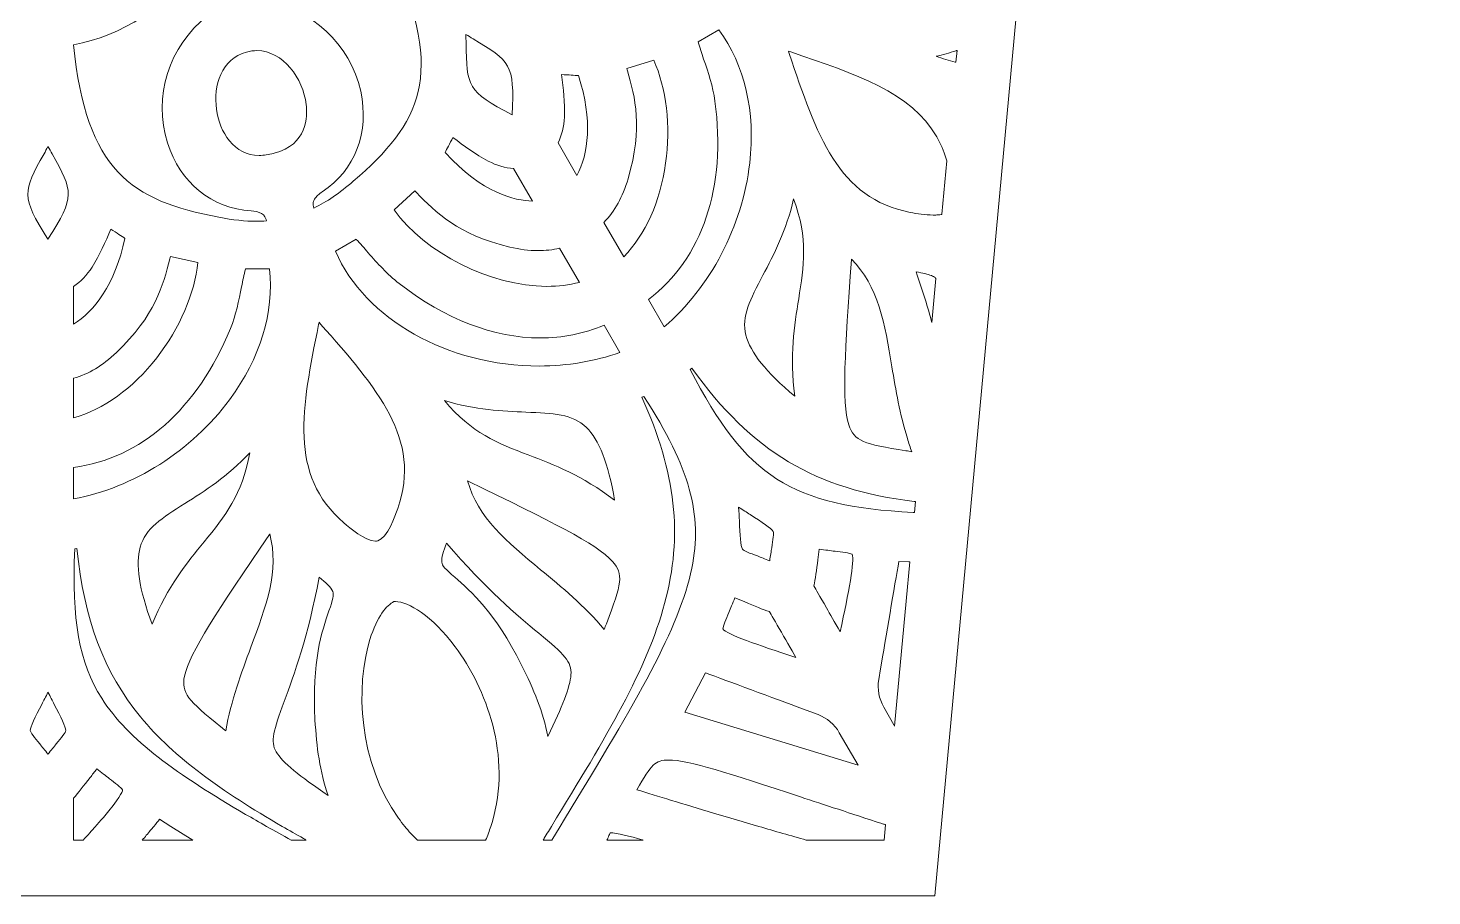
# Model space of a CAD drawing. Extents: x 80 to 1066, y -1043 to 43.
# Drawn here: x 906.2 to 1065.9, y -480.9 to -382.2 of the extents above; entities that cross this region are included whole.
import ezdxf

# ---------------------------------------------------------------- set-up
doc = ezdxf.new("R2010")
doc.units = 0
doc.header["$MEASUREMENT"] = 0
doc.layers.add('Layer 1', color=7, linetype='Continuous', lineweight=0)

msp = doc.modelspace()

# ---------------------------------------------------------------- linework, layer by layer
at = {"layer": 'Layer 1'}
for points, knots in [([(1037.64, -94), (1037.64, -94), (1037.41, -92.59), (1037.41, -92.59), (1037.41, -92.59), (1036.56, -87.61), (1036.56, -87.61), (1036.56, -87.61), (1036.43, -86.88), (1036.43, -86.88), (1036.43, -86.88), (1035.02, -78.65), (1035.02, -78.65), (1035.02, -78.65), (1034.97, -78.35), (1034.97, -78.35), (1034.97, -78.35), (1034.37, -74.86), (1034.37, -74.86), (1034.37, -74.86), (1034.1, -73.29), (1034.1, -73.29), (1034.1, -73.29), (1034.1, -73.27), (1034.1, -73.27), (1034.1, -73.27), (1033.83, -71.7), (1033.83, -71.7), (1033.83, -71.7), (1031.07, -55.62), (1031.07, -55.62), (1031.07, -55.62), (938.54, -55.62), (938.54, -55.62), (931.26, -50.6), (929.44, -44.43), (929, -41.81), (928.95, -41.4), (928.9, -41.01), (928.85, -40.61), (928.85, -40.61), (928.85, -40.55), (928.85, -40.55), (928.7, -39.42), (928.54, -38.15), (928.68, -36.99), (929.2, -33.3), (930.32, -29.68), (932.12, -25.92), (932.89, -24.28), (933.68, -22.65), (934.46, -21.02), (935.26, -19.36), (936.06, -17.71), (936.85, -16.04), (943.64, -1.61), (944.02, 12.25), (937.97, 25.18), (934.38, 32.86), (928.56, 38.44), (920.67, 41.76), (920.67, 41.76), (918.1, 42.84), (918.1, 42.84), (918.1, 42.84), (918.14, 40.05), (918.14, 40.05), (918.16, 38.49), (919.03, 37.7), (919.5, 37.26), (919.56, 37.21), (919.62, 37.16), (919.67, 37.11), (929.55, 25.75), (932.25, 13), (927.93, -1.88), (926.79, -5.8), (925, -9.62), (923.29, -13.3), (922.3, -15.41), (921.28, -17.59), (920.37, -19.8), (917.8, -26.07), (915.23, -34.44), (918.1, -43.57), (919.66, -48.57), (922.19, -52.61), (925.63, -55.62), (925.63, -55.62), (891.38, -55.62), (891.38, -55.62), (891.38, -55.62), (890.22, -54.89), (890.22, -54.89), (890.17, -54.85), (890.12, -54.83), (890.07, -54.79), (889.67, -54.32), (889.17, -53.85), (888.48, -53.55), (881.42, -46.8), (879.8, -38.92), (883.53, -29.47), (884.24, -27.68), (884.9, -26.15), (885.55, -24.77), (886.2, -23.4), (886.86, -22.05), (887.54, -20.68), (889.59, -16.54), (891.7, -12.25), (893.01, -7.64), (897.39, 7.87), (895, 21.48), (885.89, 32.8), (882.56, 36.94), (878.42, 39.86), (872.87, 41.97), (872.87, 41.97), (870.86, 39.06), (870.86, 39.06), (873.72, 35.81), (875.98, 33.01), (877.75, 29.87), (884.21, 18.45), (884.48, 6.04), (878.57, -8.07), (877.77, -10), (876.87, -11.95), (875.99, -13.84), (873.82, -18.53), (871.58, -23.39), (870.43, -28.69), (868.13, -39.13), (871.24, -49.1), (878.6, -55.62), (878.6, -55.62), (779.85, -55.62), (779.85, -55.62), (779.85, -55.62), (776.82, -71.69), (776.82, -71.69), (776.82, -71.69), (776.53, -73.26), (776.53, -73.26), (776.53, -73.26), (776.52, -73.28), (776.52, -73.28), (776.52, -73.28), (776.23, -74.86), (776.23, -74.86), (776.23, -74.86), (775.47, -78.89), (775.47, -78.89), (775.47, -78.89), (775.31, -79.73), (775.31, -79.73), (775.31, -79.73), (775.17, -80.46), (775.17, -80.46), (775.17, -80.46), (775.14, -80.6), (775.14, -80.6), (775.14, -80.6), (774, -86.68), (774, -86.68), (774, -86.68), (773.71, -88.25), (773.71, -88.25), (773.71, -88.25), (773.03, -91.84), (773.03, -91.84), (773.03, -91.84), (772.73, -93.41), (772.73, -93.41), (772.73, -93.41), (772.73, -93.43), (772.73, -93.43), (772.73, -93.43), (772.62, -94), (772.62, -94), (772.62, -94), (744.87, -94), (744.87, -94), (744.87, -94), (744.87, -153.55), (744.87, -153.55), (744.87, -153.55), (770.08, -153.55), (770.08, -153.55), (770.08, -153.55), (782.66, -292.7), (782.66, -292.7), (782.66, -292.7), (788.84, -361.13), (788.84, -361.13), (788.84, -361.13), (799.67, -480.93), (799.67, -480.93), (799.67, -480.93), (1009.41, -480.93), (1009.41, -480.93), (1009.41, -480.93), (1020.46, -361.13), (1020.46, -361.13), (1020.46, -361.13), (1020.47, -361.13), (1020.47, -361.13), (1020.47, -361.13), (1029.65, -261.88), (1029.65, -261.88), (1029.65, -261.88), (1031.75, -239.09), (1031.75, -239.09), (1031.75, -239.09), (1039.64, -153.55), (1039.64, -153.55), (1039.64, -153.55), (1065.95, -153.55), (1065.95, -153.55), (1065.95, -153.55), (1065.95, -94), (1065.95, -94), (1065.95, -94), (1037.64, -94), (1037.64, -94)], [0, 0, 0, 0, 1, 1, 1, 2, 2, 2, 3, 3, 3, 4, 4, 4, 5, 5, 5, 6, 6, 6, 7, 7, 7, 8, 8, 8, 9, 9, 9, 10, 10, 10, 11, 11, 11, 12, 12, 12, 13, 13, 13, 14, 14, 14, 15, 15, 15, 16, 16, 16, 17, 17, 17, 18, 18, 18, 19, 19, 19, 20, 20, 20, 21, 21, 21, 22, 22, 22, 23, 23, 23, 24, 24, 24, 25, 25, 25, 26, 26, 26, 27, 27, 27, 28, 28, 28, 29, 29, 29, 30, 30, 30, 31, 31, 31, 32, 32, 32, 33, 33, 33, 34, 34, 34, 35, 35, 35, 36, 36, 36, 37, 37, 37, 38, 38, 38, 39, 39, 39, 40, 40, 40, 41, 41, 41, 42, 42, 42, 43, 43, 43, 44, 44, 44, 45, 45, 45, 46, 46, 46, 47, 47, 47, 48, 48, 48, 49, 49, 49, 50, 50, 50, 51, 51, 51, 52, 52, 52, 53, 53, 53, 54, 54, 54, 55, 55, 55, 56, 56, 56, 57, 57, 57, 58, 58, 58, 59, 59, 59, 60, 60, 60, 61, 61, 61, 62, 62, 62, 63, 63, 63, 64, 64, 64, 65, 65, 65, 66, 66, 66, 67, 67, 67, 68, 68, 68, 69, 69, 69, 70, 70, 70, 71, 71, 71, 72, 72, 72, 73, 73, 73, 74, 74, 74, 75, 75, 75, 75]), ([(944.07, -389.4), (942.86, -383.98), (938.48, -379.96), (932.91, -379.14), (932.6, -378.47), (932.09, -376.33), (931.36, -373.21), (933.94, -374.74), (937.17, -375.59), (940.67, -375.59), (943.12, -375.59), (945.54, -375.17), (947.74, -374.39), (953.66, -387.44), (950.96, -393.01), (943.23, -399.64), (941.65, -400.99), (940.2, -401.98), (938.75, -402.69), (938.69, -402.47), (938.65, -402.25), (938.67, -402.06), (938.67, -402.02), (938.68, -401.91), (938.83, -401.67), (939.02, -401.37), (939.32, -401.08), (939.7, -400.83), (943.43, -398.39), (945.1, -394.01), (944.07, -389.4)], [0, 0, 0, 0, 1, 1, 1, 2, 2, 2, 3, 3, 3, 4, 4, 4, 5, 5, 5, 6, 6, 6, 7, 7, 7, 8, 8, 8, 9, 9, 9, 10, 10, 10, 10]), ([(925.01, -374.95), (925.93, -377.99), (926.56, -380.09), (926.63, -380.82), (922.21, -384.32), (920.43, -389.99), (922.09, -395.28), (923.5, -399.79), (927.14, -402.75), (931.59, -403), (932.05, -403.02), (932.45, -403.13), (932.77, -403.29), (932.99, -403.41), (933.07, -403.49), (933.1, -403.55), (933.21, -403.7), (933.29, -403.92), (933.34, -404.14), (932.97, -404.17), (932.6, -404.19), (932.22, -404.19), (930.93, -404.19), (929.53, -404.04), (927.94, -403.73), (917.94, -401.86), (912.81, -398.38), (911.41, -384.12), (916.75, -383.13), (922.3, -379.75), (925.01, -374.95)], [0, 0, 0, 0, 1, 1, 1, 2, 2, 2, 3, 3, 3, 4, 4, 4, 5, 5, 5, 6, 6, 6, 7, 7, 7, 8, 8, 8, 9, 9, 9, 10, 10, 10, 10]), ([(956.04, -382.94), (956.32, -383.11), (956.59, -383.27), (956.85, -383.43), (961.11, -385.99), (961.57, -386.27), (961.31, -392.07), (956.16, -389.39), (956.14, -388.86), (956.06, -383.89), (956.05, -383.59), (956.05, -383.27), (956.04, -382.94)], [0, 0, 0, 0, 1, 1, 1, 2, 2, 2, 3, 3, 3, 4, 4, 4, 4]), ([(984.37, -390.52), (984.14, -388.84), (983.61, -387.26), (983.09, -385.73), (982.86, -385.05), (982.64, -384.43), (982.46, -383.79), (982.46, -383.78), (982.46, -383.78), (982.45, -383.78), (982.45, -383.78), (984.82, -382.41), (984.82, -382.41), (987.75, -386.4), (989, -391.73), (988.33, -397.56), (987.51, -404.76), (983.83, -411.73), (978.61, -416.2), (978.61, -416.2), (976.81, -413.09), (976.81, -413.09), (982.95, -408.44), (985.69, -400.32), (984.37, -390.52)], [0, 0, 0, 0, 1, 1, 1, 2, 2, 2, 3, 3, 3, 4, 4, 4, 5, 5, 5, 6, 6, 6, 7, 7, 7, 8, 8, 8, 8]), ([(932.53, -396.7), (929.65, -396.7), (928.01, -394.06), (927.66, -391.44), (927.3, -388.76), (928.22, -385.72), (931.09, -384.94), (931.48, -384.83), (931.88, -384.78), (932.26, -384.78), (935.26, -384.78), (937.51, -387.96), (937.87, -390.9), (938.04, -392.25), (938.02, -395.48), (934.21, -396.45), (934.21, -396.45), (934.16, -396.46), (934.16, -396.46), (933.59, -396.62), (933.05, -396.7), (932.53, -396.7)], [0, 0, 0, 0, 1, 1, 1, 2, 2, 2, 3, 3, 3, 4, 4, 4, 5, 5, 5, 6, 6, 6, 7, 7, 7, 7]), ([(1010.19, -403.39), (1010.16, -403.4), (1010.13, -403.4), (1010.1, -403.41), (1010, -403.43), (1009.89, -403.45), (1009.78, -403.46), (1009.59, -403.48), (1009.4, -403.48), (1009.19, -403.48), (1008.32, -403.48), (1007.35, -403.32), (1006.6, -403.18), (998.39, -401.63), (995.93, -394.33), (992.83, -385.1), (992.8, -385.02), (992.77, -384.93), (992.75, -384.84), (992.84, -384.87), (992.92, -384.9), (993.01, -384.93), (1000.37, -387.4), (1006.73, -389.54), (1009.61, -394.58), (1010.05, -395.36), (1010.41, -396.18), (1010.68, -397.07), (1010.7, -397.15), (1010.73, -397.23), (1010.76, -397.31), (1010.76, -397.31), (1010.19, -403.39), (1010.19, -403.39)], [0, 0, 0, 0, 1, 1, 1, 2, 2, 2, 3, 3, 3, 4, 4, 4, 5, 5, 5, 6, 6, 6, 7, 7, 7, 8, 8, 8, 9, 9, 9, 10, 10, 10, 11, 11, 11, 11]), ([(1011.79, -386.1), (1011.76, -386.09), (1011.73, -386.08), (1011.7, -386.08), (1011, -385.91), (1010.27, -385.69), (1009.54, -385.42), (1010.3, -385.24), (1011.06, -385.03), (1011.81, -384.79), (1011.85, -384.78), (1011.88, -384.77), (1011.92, -384.75), (1011.92, -384.75), (1011.79, -386.1), (1011.79, -386.1)], [0, 0, 0, 0, 1, 1, 1, 2, 2, 2, 3, 3, 3, 4, 4, 4, 5, 5, 5, 5]), ([(971.75, -404.32), (972.97, -403.06), (973.88, -401.42), (974.49, -399.35), (976.22, -393.48), (975.27, -390.08), (974.43, -387.08), (974.4, -386.99), (974.38, -386.9), (974.35, -386.81), (974.35, -386.81), (977.41, -385.85), (977.41, -385.85), (978.84, -389.01), (979.36, -393.38), (978.76, -397.59), (978.16, -401.94), (976.45, -405.72), (974, -408.22), (974, -408.22), (971.75, -404.32), (971.75, -404.32)], [0, 0, 0, 0, 1, 1, 1, 2, 2, 2, 3, 3, 3, 4, 4, 4, 5, 5, 5, 6, 6, 6, 7, 7, 7, 7]), ([(968.67, -398.98), (968.67, -398.98), (966.53, -395.26), (966.53, -395.26), (966.95, -394.41), (967.2, -393.42), (967.24, -392.34), (967.31, -390.7), (967.12, -389.08), (966.92, -387.51), (967.73, -387.54), (968.41, -387.58), (968.85, -387.62), (970.49, -392.74), (969.98, -396.58), (968.67, -398.98)], [0, 0, 0, 0, 1, 1, 1, 2, 2, 2, 3, 3, 3, 4, 4, 4, 5, 5, 5, 5]), ([(908.49, -406.22), (905.38, -401.32), (905.63, -400.86), (908.04, -396.51), (908.19, -396.25), (908.34, -395.97), (908.49, -395.69), (908.65, -395.97), (908.81, -396.25), (908.95, -396.51), (911.36, -400.86), (911.62, -401.32), (908.49, -406.22)], [0, 0, 0, 0, 1, 1, 1, 2, 2, 2, 3, 3, 3, 4, 4, 4, 4]), ([(958.58, -397.34), (959.54, -397.85), (960.52, -398.13), (961.47, -398.18), (961.47, -398.18), (963.61, -401.89), (963.61, -401.89), (961.61, -401.84), (957.89, -401), (953.69, -396.37), (953.87, -395.98), (954.18, -395.36), (954.56, -394.65), (955.82, -395.6), (957.12, -396.58), (958.58, -397.34)], [0, 0, 0, 0, 1, 1, 1, 2, 2, 2, 3, 3, 3, 4, 4, 4, 5, 5, 5, 5]), ([(961.03, -407.12), (962.14, -407.4), (963.22, -407.53), (964.23, -407.53), (965.09, -407.53), (965.91, -407.44), (966.7, -407.24), (966.7, -407.24), (968.95, -411.14), (968.95, -411.14), (967.8, -411.44), (966.55, -411.59), (965.25, -411.59), (958.84, -411.59), (951.35, -407.78), (947.87, -402.9), (947.87, -402.9), (950.23, -400.73), (950.23, -400.73), (950.31, -400.8), (950.37, -400.86), (950.43, -400.93), (952.61, -403.16), (955.08, -405.69), (961.03, -407.12)], [0, 0, 0, 0, 1, 1, 1, 2, 2, 2, 3, 3, 3, 4, 4, 4, 5, 5, 5, 6, 6, 6, 7, 7, 7, 8, 8, 8, 8]), ([(993.46, -424.08), (990.18, -421.34), (988.39, -419.1), (987.9, -417.15), (987.36, -415.02), (988.39, -413.05), (989.83, -410.33), (991.06, -407.98), (992.5, -405.24), (993.33, -401.64), (995, -406.21), (994.49, -409.31), (993.9, -413.01), (993.41, -416.07), (992.86, -419.45), (993.46, -424.08)], [0, 0, 0, 0, 1, 1, 1, 2, 2, 2, 3, 3, 3, 4, 4, 4, 5, 5, 5, 5]), ([(911.41, -415.88), (911.41, -415.88), (911.41, -411.6), (911.41, -411.6), (912.21, -411.07), (912.92, -410.33), (913.5, -409.42), (914.38, -408.03), (915.02, -406.54), (915.64, -405.08), (916.31, -405.51), (916.89, -405.88), (917.25, -406.14), (916.11, -411.39), (913.74, -414.47), (911.41, -415.88)], [0, 0, 0, 0, 1, 1, 1, 2, 2, 2, 3, 3, 3, 4, 4, 4, 5, 5, 5, 5]), ([(964.39, -420.65), (953.92, -420.65), (944.6, -415.34), (941.19, -407.6), (941.19, -407.6), (943.55, -406.23), (943.55, -406.23), (943.55, -406.24), (943.56, -406.24), (943.57, -406.25), (944.02, -406.72), (944.46, -407.22), (944.92, -407.76), (945.99, -408.97), (947.09, -410.22), (948.44, -411.26), (953.68, -415.32), (959.23, -417.46), (964.47, -417.46), (967.03, -417.46), (969.47, -416.97), (971.76, -416.01), (971.76, -416.01), (973.56, -419.11), (973.56, -419.11), (970.72, -420.12), (967.59, -420.65), (964.39, -420.65)], [0, 0, 0, 0, 1, 1, 1, 2, 2, 2, 3, 3, 3, 4, 4, 4, 5, 5, 5, 6, 6, 6, 7, 7, 7, 8, 8, 8, 9, 9, 9, 9]), ([(916.27, -419.12), (920.71, -414.9), (921.58, -411.47), (922.35, -408.45), (922.38, -408.36), (922.4, -408.28), (922.42, -408.19), (922.42, -408.19), (925.55, -408.88), (925.55, -408.88), (925.2, -412.34), (923.47, -416.37), (920.86, -419.73), (918.15, -423.2), (914.79, -425.61), (911.41, -426.55), (911.41, -426.55), (911.41, -422.05), (911.41, -422.05), (913.11, -421.57), (914.71, -420.6), (916.27, -419.12)], [0, 0, 0, 0, 1, 1, 1, 2, 2, 2, 3, 3, 3, 4, 4, 4, 5, 5, 5, 6, 6, 6, 7, 7, 7, 7]), ([(999.91, -408.55), (999.91, -408.55), (999.91, -408.5), (999.91, -408.5), (1002.96, -411.52), (1003.69, -415.86), (1004.51, -420.75), (1004.95, -423.39), (1005.41, -426.14), (1006.27, -428.9), (1006.43, -429.42), (1006.59, -429.92), (1006.77, -430.4), (1006.54, -430.36), (1006.32, -430.33), (1006.1, -430.29), (1001.28, -429.53), (1000.2, -429.19), (999.61, -427.36), (998.77, -424.73), (999.17, -418.98), (999.91, -408.55)], [0, 0, 0, 0, 1, 1, 1, 2, 2, 2, 3, 3, 3, 4, 4, 4, 5, 5, 5, 6, 6, 6, 7, 7, 7, 7]), ([(929.24, -416.4), (929.88, -414.84), (930.21, -413.21), (930.52, -411.63), (930.66, -410.93), (930.79, -410.28), (930.96, -409.62), (930.96, -409.61), (930.96, -409.61), (930.96, -409.6), (930.96, -409.6), (933.69, -409.6), (933.69, -409.6), (934.23, -414.53), (932.65, -419.77), (929.15, -424.49), (924.84, -430.31), (918.18, -434.51), (911.41, -435.77), (911.41, -435.77), (911.41, -432.18), (911.41, -432.18), (919.05, -431.22), (925.49, -425.55), (929.24, -416.4)], [0, 0, 0, 0, 1, 1, 1, 2, 2, 2, 3, 3, 3, 4, 4, 4, 5, 5, 5, 6, 6, 6, 7, 7, 7, 8, 8, 8, 8]), ([(1009.05, -415.71), (1009.03, -415.63), (1009.01, -415.54), (1008.99, -415.45), (1008.48, -413.64), (1007.91, -411.82), (1007.25, -409.95), (1008.02, -410.06), (1008.59, -410.2), (1009, -410.36), (1009.18, -410.44), (1009.32, -410.5), (1009.43, -410.6), (1009.46, -410.63), (1009.49, -410.66), (1009.52, -410.68), (1009.52, -410.68), (1009.05, -415.71), (1009.05, -415.71)], [0, 0, 0, 0, 1, 1, 1, 2, 2, 2, 3, 3, 3, 4, 4, 4, 5, 5, 5, 6, 6, 6, 6]), ([(939.28, -415.94), (939.29, -415.86), (939.32, -415.77), (939.33, -415.67), (939.4, -415.75), (939.46, -415.81), (939.51, -415.88), (945.95, -423.19), (951.05, -428.96), (948.29, -436.85), (948, -437.68), (947.11, -440.23), (946.01, -440.54), (945.93, -440.55), (945.84, -440.57), (945.74, -440.57), (944.57, -440.57), (942.82, -439.06), (942.16, -438.49), (935.83, -433.04), (937.35, -425.49), (939.28, -415.94)], [0, 0, 0, 0, 1, 1, 1, 2, 2, 2, 3, 3, 3, 4, 4, 4, 5, 5, 5, 6, 6, 6, 7, 7, 7, 7]), ([(1007.06, -437.32), (1007.06, -437.32), (1006.97, -437.32), (1006.97, -437.32), (1006.94, -437.32), (1006.93, -437.31), (1006.91, -437.31), (993.07, -436.57), (987.89, -433.34), (981.57, -421.06), (981.57, -421.06), (981.75, -420.89), (981.75, -420.89), (988.56, -430.41), (995.79, -434.7), (1007.04, -436.05), (1007.05, -436.05), (1007.07, -436.05), (1007.08, -436.05), (1007.11, -436.05), (1007.14, -436.06), (1007.18, -436.07), (1007.18, -436.07), (1007.06, -437.32), (1007.06, -437.32)], [0, 0, 0, 0, 1, 1, 1, 2, 2, 2, 3, 3, 3, 4, 4, 4, 5, 5, 5, 6, 6, 6, 7, 7, 7, 8, 8, 8, 8]), ([(953.59, -424.57), (957.12, -425.67), (960.22, -425.79), (962.87, -425.9), (965.94, -426.01), (968.16, -426.1), (969.75, -427.64), (971.18, -429.04), (972.23, -431.7), (972.96, -435.92), (969.24, -433.09), (966.04, -431.87), (963.14, -430.76), (959.65, -429.43), (956.71, -428.31), (953.59, -424.57)], [0, 0, 0, 0, 1, 1, 1, 2, 2, 2, 3, 3, 3, 4, 4, 4, 5, 5, 5, 5]), ([(966.75, -473.02), (966.75, -473.02), (965.8, -474.58), (965.8, -474.58), (965.8, -474.58), (964.82, -474.58), (964.82, -474.58), (964.87, -474.5), (964.91, -474.43), (964.96, -474.35), (964.96, -474.35), (965.3, -473.79), (965.3, -473.79), (965.46, -473.53), (965.62, -473.27), (965.77, -473.02), (972.08, -462.72), (976.63, -455.19), (978.65, -447.66), (980.73, -439.92), (979.96, -432.8), (976.05, -424.18), (976.05, -424.18), (976.29, -424.11), (976.29, -424.11), (981.56, -432.31), (982.98, -437.51), (981.73, -443.66), (980.32, -450.52), (975.56, -458.57), (967.25, -472.19), (967.25, -472.19), (966.75, -473.02), (966.75, -473.02)], [0, 0, 0, 0, 1, 1, 1, 2, 2, 2, 3, 3, 3, 4, 4, 4, 5, 5, 5, 6, 6, 6, 7, 7, 7, 8, 8, 8, 9, 9, 9, 10, 10, 10, 11, 11, 11, 11]), ([(918.98, -441.25), (919.58, -439.12), (921.46, -437.93), (924.06, -436.29), (926.3, -434.88), (928.93, -433.23), (931.44, -430.51), (930.6, -435.3), (928.61, -437.74), (926.25, -440.65), (924.3, -443.06), (922.13, -445.71), (920.33, -450.02), (918.86, -446), (918.43, -443.17), (918.98, -441.25)], [0, 0, 0, 0, 1, 1, 1, 2, 2, 2, 3, 3, 3, 4, 4, 4, 5, 5, 5, 5]), ([(956.29, -433.75), (965.69, -438.32), (970.87, -440.84), (972.73, -442.88), (974.01, -444.31), (973.76, -445.42), (972.02, -449.96), (971.94, -450.18), (971.86, -450.39), (971.78, -450.61), (969.52, -447.93), (966.91, -445.77), (964.54, -443.82), (960.72, -440.66), (957.33, -437.86), (956.24, -433.72), (956.24, -433.72), (956.29, -433.75), (956.29, -433.75)], [0, 0, 0, 0, 1, 1, 1, 2, 2, 2, 3, 3, 3, 4, 4, 4, 5, 5, 5, 6, 6, 6, 6]), ([(987.07, -436.7), (987.55, -437.01), (987.99, -437.29), (988.38, -437.55), (989.73, -438.42), (990.8, -439.11), (991, -439.46), (991.11, -439.63), (990.97, -440.45), (990.84, -441.32), (990.76, -441.73), (990.69, -442.23), (990.6, -442.81), (990.06, -442.59), (989.59, -442.41), (989.2, -442.26), (988.37, -441.95), (987.6, -441.65), (987.5, -441.48), (987.3, -441.13), (987.24, -439.86), (987.15, -438.25), (987.13, -437.78), (987.1, -437.27), (987.07, -436.7)], [0, 0, 0, 0, 1, 1, 1, 2, 2, 2, 3, 3, 3, 4, 4, 4, 5, 5, 5, 6, 6, 6, 7, 7, 7, 8, 8, 8, 8]), ([(924.02, -455.93), (924.6, -453.23), (927.83, -448.46), (933.68, -439.8), (933.68, -439.8), (933.72, -439.75), (933.72, -439.75), (934.84, -443.9), (933.3, -448.01), (931.57, -452.65), (930.5, -455.53), (929.32, -458.7), (928.71, -462.15), (928.52, -462), (928.34, -461.86), (928.17, -461.71), (924.39, -458.65), (923.62, -457.81), (924.02, -455.93)], [0, 0, 0, 0, 1, 1, 1, 2, 2, 2, 3, 3, 3, 4, 4, 4, 5, 5, 5, 6, 6, 6, 6]), ([(954.78, -444.67), (953.72, -443.75), (953.34, -443.39), (953.29, -442.97), (953.24, -442.48), (953.48, -441.68), (953.83, -440.79), (958.32, -446.04), (961.88, -449.01), (964.33, -451.05), (967.25, -453.48), (968.09, -454.25), (967.99, -455.78), (967.89, -457.2), (966.99, -459.39), (965.36, -462.79), (964.84, -460.03), (963.77, -457.44), (962.34, -454.61), (959.35, -448.66), (956.59, -446.26), (954.78, -444.67)], [0, 0, 0, 0, 1, 1, 1, 2, 2, 2, 3, 3, 3, 4, 4, 4, 5, 5, 5, 6, 6, 6, 7, 7, 7, 7]), ([(936.16, -474.58), (935.21, -474.05), (934.28, -473.53), (933.37, -473.02), (932.55, -472.55), (931.75, -472.09), (930.98, -471.65), (923.32, -467.17), (917.6, -463.21), (914.6, -458.44), (912.04, -454.37), (911.16, -449.54), (911.54, -441.46), (911.54, -441.46), (911.79, -441.4), (911.79, -441.4), (912.59, -449.5), (914.85, -455.47), (919.03, -460.57), (922.88, -465.26), (928.28, -469.02), (935.14, -473.02), (935.92, -473.47), (936.73, -473.93), (937.55, -474.4), (937.66, -474.46), (937.77, -474.52), (937.88, -474.58), (937.88, -474.58), (936.16, -474.58), (936.16, -474.58)], [0, 0, 0, 0, 1, 1, 1, 2, 2, 2, 3, 3, 3, 4, 4, 4, 5, 5, 5, 6, 6, 6, 7, 7, 7, 8, 8, 8, 9, 9, 9, 10, 10, 10, 10]), ([(995.63, -445.67), (995.79, -444.88), (995.92, -443.9), (996.09, -442.68), (996.14, -442.3), (996.19, -441.9), (996.25, -441.48), (996.92, -441.58), (997.52, -441.65), (998.04, -441.72), (998.79, -441.81), (999.72, -441.92), (999.98, -442.07), (1000.3, -442.81), (999.58, -446.33), (998.63, -450.88), (997.98, -449.76), (997.47, -448.86), (997.06, -448.15), (996.28, -446.79), (995.85, -446.06), (995.63, -445.67)], [0, 0, 0, 0, 1, 1, 1, 2, 2, 2, 3, 3, 3, 4, 4, 4, 5, 5, 5, 6, 6, 6, 7, 7, 7, 7]), ([(1006.13, -447.39), (1006.13, -447.39), (1005.08, -458.77), (1005.08, -458.77), (1005.08, -458.77), (1004.82, -461.6), (1004.82, -461.6), (1004.82, -461.6), (1004.74, -461.45), (1004.74, -461.45), (1004.74, -461.45), (1003.57, -459.44), (1003.57, -459.44), (1003.03, -458.49), (1002.83, -457.39), (1003.01, -456.32), (1003.01, -456.32), (1003.22, -455.1), (1003.22, -455.1), (1003.78, -451.77), (1004.83, -445.53), (1005.3, -442.88), (1005.3, -442.88), (1006.45, -442.92), (1006.45, -442.92), (1006.45, -442.92), (1006.54, -442.92), (1006.54, -442.92), (1006.54, -442.92), (1006.13, -447.39), (1006.13, -447.39)], [0, 0, 0, 0, 1, 1, 1, 2, 2, 2, 3, 3, 3, 4, 4, 4, 5, 5, 5, 6, 6, 6, 7, 7, 7, 8, 8, 8, 9, 9, 9, 10, 10, 10, 10]), ([(940.46, -448.51), (939.67, -450.79), (938.49, -454.24), (938.87, -460.9), (939.05, -464.01), (939.42, -466.8), (940.35, -469.49), (937.17, -467.32), (935.16, -465.76), (934.45, -464.53), (933.76, -463.35), (934.15, -462.14), (935.37, -458.8), (936.48, -455.81), (938.08, -451.46), (939.34, -444.68), (940.08, -445.27), (940.69, -445.84), (940.89, -446.29), (941.05, -446.69), (940.92, -447.18), (940.46, -448.51)], [0, 0, 0, 0, 1, 1, 1, 2, 2, 2, 3, 3, 3, 4, 4, 4, 5, 5, 5, 6, 6, 6, 7, 7, 7, 7]), ([(987.77, -447.49), (988.91, -447.96), (989.81, -448.34), (990.57, -448.58), (990.57, -448.58), (992.55, -452.02), (993.58, -453.8), (989.16, -452.34), (985.75, -451.2), (985.28, -450.56), (985.28, -450.26), (985.65, -449.4), (985.94, -448.7), (986.15, -448.22), (986.39, -447.66), (986.64, -447.03), (987.04, -447.19), (987.41, -447.34), (987.77, -447.49)], [0, 0, 0, 0, 1, 1, 1, 2, 2, 2, 3, 3, 3, 4, 4, 4, 5, 5, 5, 6, 6, 6, 6]), ([(959.02, -472.56), (958.97, -472.71), (958.93, -472.86), (958.88, -473.02), (958.7, -473.54), (958.51, -474.07), (958.28, -474.58), (958.28, -474.58), (950.52, -474.58), (950.52, -474.58), (950.01, -474.09), (949.53, -473.57), (949.08, -473.02), (948.83, -472.72), (948.6, -472.4), (948.37, -472.09), (943.79, -465.72), (943.47, -457.08), (945.12, -451.75), (945.93, -449.14), (947.04, -447.83), (947.85, -447.45), (947.9, -447.45), (947.96, -447.45), (948.02, -447.45), (949.5, -447.45), (952.18, -449.04), (954.83, -452.59), (958.34, -457.3), (961.28, -465.03), (959.02, -472.56)], [0, 0, 0, 0, 1, 1, 1, 2, 2, 2, 3, 3, 3, 4, 4, 4, 5, 5, 5, 6, 6, 6, 7, 7, 7, 8, 8, 8, 9, 9, 9, 10, 10, 10, 10]), ([(994.35, -459.65), (994.35, -459.65), (996.11, -460.3), (996.11, -460.3), (997.12, -460.69), (997.98, -461.41), (998.52, -462.36), (998.52, -462.36), (1000.65, -466.04), (1000.65, -466.04), (1000.65, -466.04), (980.94, -460.03), (980.94, -460.03), (980.94, -460.03), (983.31, -455.57), (983.31, -455.57), (985.72, -456.44), (991.13, -458.46), (994.35, -459.65)], [0, 0, 0, 0, 1, 1, 1, 2, 2, 2, 3, 3, 3, 4, 4, 4, 5, 5, 5, 6, 6, 6, 6]), ([(909.44, -463.63), (909.17, -463.96), (908.86, -464.35), (908.49, -464.8), (908.14, -464.35), (907.82, -463.96), (907.55, -463.63), (907, -462.95), (906.47, -462.31), (906.48, -462.11), (906.48, -461.71), (907.05, -460.57), (907.79, -459.14), (908, -458.72), (908.24, -458.26), (908.49, -457.75), (908.76, -458.26), (908.99, -458.72), (909.2, -459.14), (909.94, -460.57), (910.52, -461.71), (910.52, -462.11), (910.52, -462.31), (910, -462.95), (909.44, -463.63)], [0, 0, 0, 0, 1, 1, 1, 2, 2, 2, 3, 3, 3, 4, 4, 4, 5, 5, 5, 6, 6, 6, 7, 7, 7, 8, 8, 8, 8]), ([(1003.62, -474.57), (1003.62, -474.57), (1003.62, -474.58), (1003.62, -474.58), (1003.62, -474.58), (994.76, -474.58), (994.76, -474.58), (993.03, -474.08), (991.22, -473.56), (989.36, -473.02), (987.68, -472.52), (985.96, -472.02), (984.22, -471.5), (980.82, -470.48), (977.77, -469.56), (975.49, -468.85), (977.19, -465.94), (977.58, -465.47), (979.1, -465.47), (981.42, -465.47), (985.93, -466.96), (994.11, -469.67), (996.79, -470.54), (999.82, -471.54), (1003.37, -472.7), (1003.37, -472.7), (1003.53, -472.75), (1003.56, -472.76), (1003.6, -472.77), (1003.64, -472.78), (1003.69, -472.8), (1003.72, -472.81), (1003.75, -472.83), (1003.78, -472.84), (1003.78, -472.84), (1003.62, -474.57), (1003.62, -474.57)], [0, 0, 0, 0, 1, 1, 1, 2, 2, 2, 3, 3, 3, 4, 4, 4, 5, 5, 5, 6, 6, 6, 7, 7, 7, 8, 8, 8, 9, 9, 9, 10, 10, 10, 11, 11, 11, 12, 12, 12, 12]), ([(914.79, -471.99), (914.52, -472.31), (914.22, -472.65), (913.9, -473.02), (913.48, -473.49), (913.02, -474.02), (912.51, -474.58), (912.51, -474.58), (911.41, -474.58), (911.41, -474.58), (911.41, -474.58), (911.41, -469.8), (911.41, -469.8), (911.94, -469.2), (912.55, -468.42), (913.3, -467.45), (913.53, -467.14), (913.78, -466.82), (914.05, -466.48), (914.58, -466.91), (915.06, -467.26), (915.48, -467.59), (916.09, -468.04), (916.83, -468.6), (916.98, -468.86), (916.95, -469.11), (916.61, -469.85), (914.79, -471.99)], [0, 0, 0, 0, 1, 1, 1, 2, 2, 2, 3, 3, 3, 4, 4, 4, 5, 5, 5, 6, 6, 6, 7, 7, 7, 8, 8, 8, 9, 9, 9, 9]), ([(919.22, -474.58), (919.38, -474.39), (919.53, -474.21), (919.68, -474.03), (920, -473.64), (920.28, -473.3), (920.52, -473.02), (920.79, -472.7), (921.01, -472.43), (921.19, -472.21), (921.19, -472.21), (922.47, -473.02), (922.47, -473.02), (922.47, -473.02), (924.99, -474.58), (924.99, -474.58), (924.99, -474.58), (919.22, -474.58), (919.22, -474.58)], [0, 0, 0, 0, 1, 1, 1, 2, 2, 2, 3, 3, 3, 4, 4, 4, 5, 5, 5, 6, 6, 6, 6]), ([(972.09, -474.58), (972.16, -474.43), (972.21, -474.3), (972.26, -474.19), (972.33, -474.01), (972.39, -473.87), (972.45, -473.75), (973.18, -473.75), (974.77, -474.17), (976.08, -474.54), (976.12, -474.56), (976.16, -474.57), (976.21, -474.58), (976.21, -474.58), (972.09, -474.58), (972.09, -474.58)], [0, 0, 0, 0, 1, 1, 1, 2, 2, 2, 3, 3, 3, 4, 4, 4, 5, 5, 5, 5])]:
    msp.add_open_spline(points, degree=3, knots=knots, dxfattribs=at)

doc.saveas('drawing.dxf')
